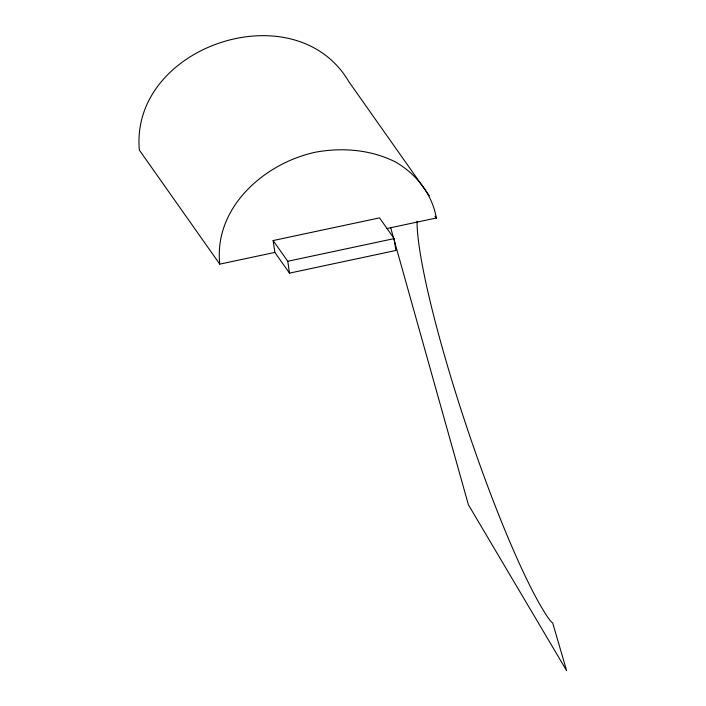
<?xml version="1.0" encoding="UTF-8"?>
<svg xmlns="http://www.w3.org/2000/svg" width="706" height="706" viewBox="0 0 706 706"><rect width="100%" height="100%" fill="white"/><g stroke="black" fill="none" stroke-linecap="round" stroke-linejoin="round"><path stroke-width="1.06" d="M274.863 252.404L273.134 240.543L379.528 217.88L394.142 238.61L395.872 250.471L289.486 273.134L274.863 252.404L219.769 264.141C213.671 207.785 263.947 163.448 315.105 152.275C342.242 147.236 370.579 149.531 395.475 161.965C416.416 174.038 432.063 193.965 436.352 217.995L386.553 228.603M273.134 240.543L287.757 261.273L394.142 238.61M429.31 195.8L348.905 81.772C295.523 -9.363 129.851 45.758 139.356 150.104L219.769 264.141M390.753 228.012L468.396 504.737L566.644 670.7L552.745 623.186L550.036 620.503A224.605 27.49 71.5 0 1 465.81 424.235A224.605 27.49 71.5 0 1 417.043 221.252M287.757 261.273L289.486 273.134M436.352 217.995L435.09 216.204A224.605 27.49 71.5 0 1 436.352 217.995"/></g></svg>
